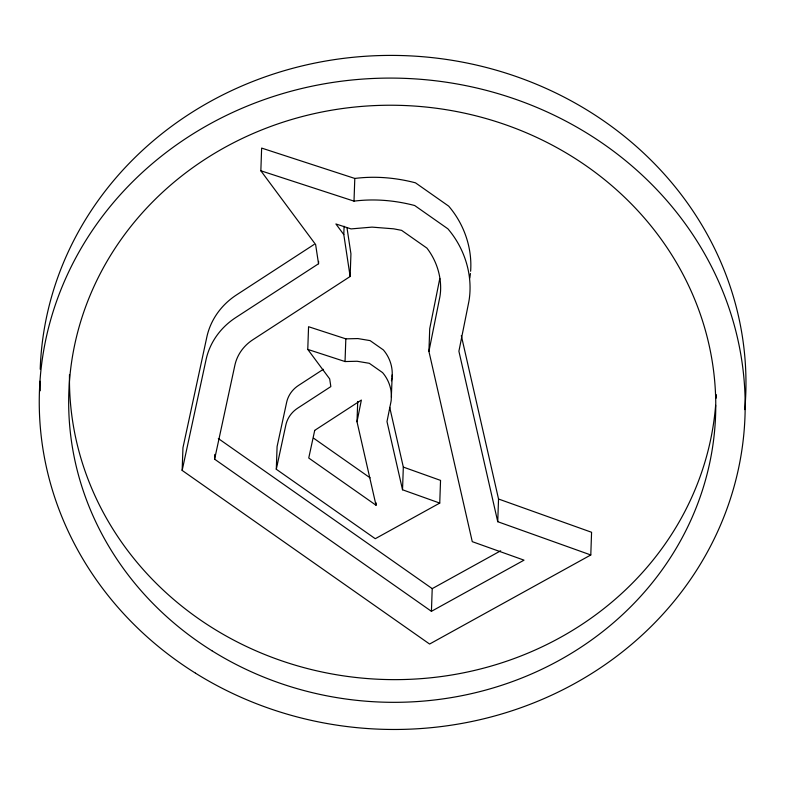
<?xml version="1.0" encoding="UTF-8"?>
<svg xmlns="http://www.w3.org/2000/svg" width="785" height="785" viewBox="0 0 785 785"><rect width="100%" height="100%" fill="white"/><g stroke="black" fill="none" stroke-linecap="round" stroke-linejoin="round"><path stroke-width="1.18" d="M391.44 397.239C391.705 388.31 388.398 379.381 382.589 372.62L369.303 363.298L357.087 361.257L345.037 361.551L307.769 349.403L308.564 326.717L345.832 338.855L357.882 338.57L370.098 340.611L383.374 349.933C389.183 356.694 392.49 365.624 392.235 374.553L391.205 400.242A34.461 31.792 2 0 1 390.871 402.254L386.995 421.584L402.528 489.781L439.747 503.087L440.542 480.391L403.323 467.085L389.723 407.415M461.315 335.627L498.534 499.015L591.576 532.279L590.791 554.975L429.601 644.043L182.159 470.421L182.954 447.735L206.828 337.089A74.065 68.324 2 0 1 236.579 294.866L314.157 244.429M439.796 278.479L429.719 328.709L428.924 351.395L472.266 541.65L524.027 560.156L431.426 611.319L214.609 459.186L214.776 454.407M182.159 470.421L206.033 359.775A74.065 68.324 2 0 1 235.785 317.552L318.533 263.75L315.629 244.557L260.846 170.777L261.64 148.08L354.8 178.45C375.053 175.879 395.758 177.655 415.471 182.826L448.677 206.131C463.964 223.921 472.354 247.766 470.627 271.237M439.747 503.087L375.269 538.706L276.3 469.263L277.085 446.577L286.643 402.312A29.624 27.328 2 0 1 298.536 385.425L323.361 369.284M318.533 263.75L318.622 261.366M214.609 459.186L234.882 365.221A44.647 41.193 2 0 1 252.819 339.768L350.139 276.497L343.801 234.597L344.095 226.237M345.037 361.551L345.832 338.855M350.139 276.497L350.934 253.81L346.97 227.621M590.791 554.975L497.739 521.701L458.901 351.219L468.596 302.902A86.144 79.471 2 0 0 469.43 297.868C472.511 273.18 464.013 247.599 447.882 228.818L414.676 205.523C394.963 200.342 374.259 198.566 354.006 201.137L354.8 178.45M314.697 430.455L308.74 458.028L376.025 505.236L357.008 421.761L357.724 401.459M376.025 505.236L376.113 502.851M402.528 489.781L403.323 467.085M431.426 611.319L432.221 588.632L218.308 438.53M497.739 521.701L498.534 499.015M392.225 374.788L392.098 376.653M470.421 273.494L470.215 275.182A86.144 79.471 2 0 1 469.803 277.988M357.008 421.761L361.375 400.036L314.775 430.327M391.421 380.774L391.666 379.567A34.461 31.792 2 0 0 391.931 378.007M428.924 351.395L439.678 297.819A56.746 52.35 2 0 0 440.228 294.473L440.493 291.853A63.202 58.306 2 0 0 440.591 290.214C441.209 275.152 436.097 260.021 426.922 248.109L401.616 230.358L393.619 228.818L372.041 227.12L351.052 228.906L335.911 223.97L343.801 234.597M276.3 469.263L285.848 425.009A29.624 27.328 2 0 1 297.75 408.112L330.848 386.593L329.68 378.92L307.769 349.403M432.221 588.632L500.702 550.785M260.846 170.777L354.006 201.137M313.745 438.285L370.088 477.829M40.212 369.235A352.995 325.657 2 0 1 412.91 56.029A352.995 325.657 2 0 1 744.779 409.613M40.261 390.773A352.995 325.657 2 0 1 40.045 381.206M716.303 394.659A323.577 298.516 2 0 1 716.126 398.201M715.635 405.335A323.577 298.516 2 0 1 378.164 679.241A323.577 298.516 2 0 1 69.492 374.612M195.504 673.177A352.995 325.657 2 0 0 744.376 427.589A352.995 325.657 2 0 0 236.756 110.577A352.995 325.657 2 0 0 195.504 673.177M211.901 650.726A323.577 298.516 2 0 0 715.027 425.607A323.577 298.516 2 0 0 249.718 135.01A323.577 298.516 2 0 0 211.901 650.726"/></g></svg>
